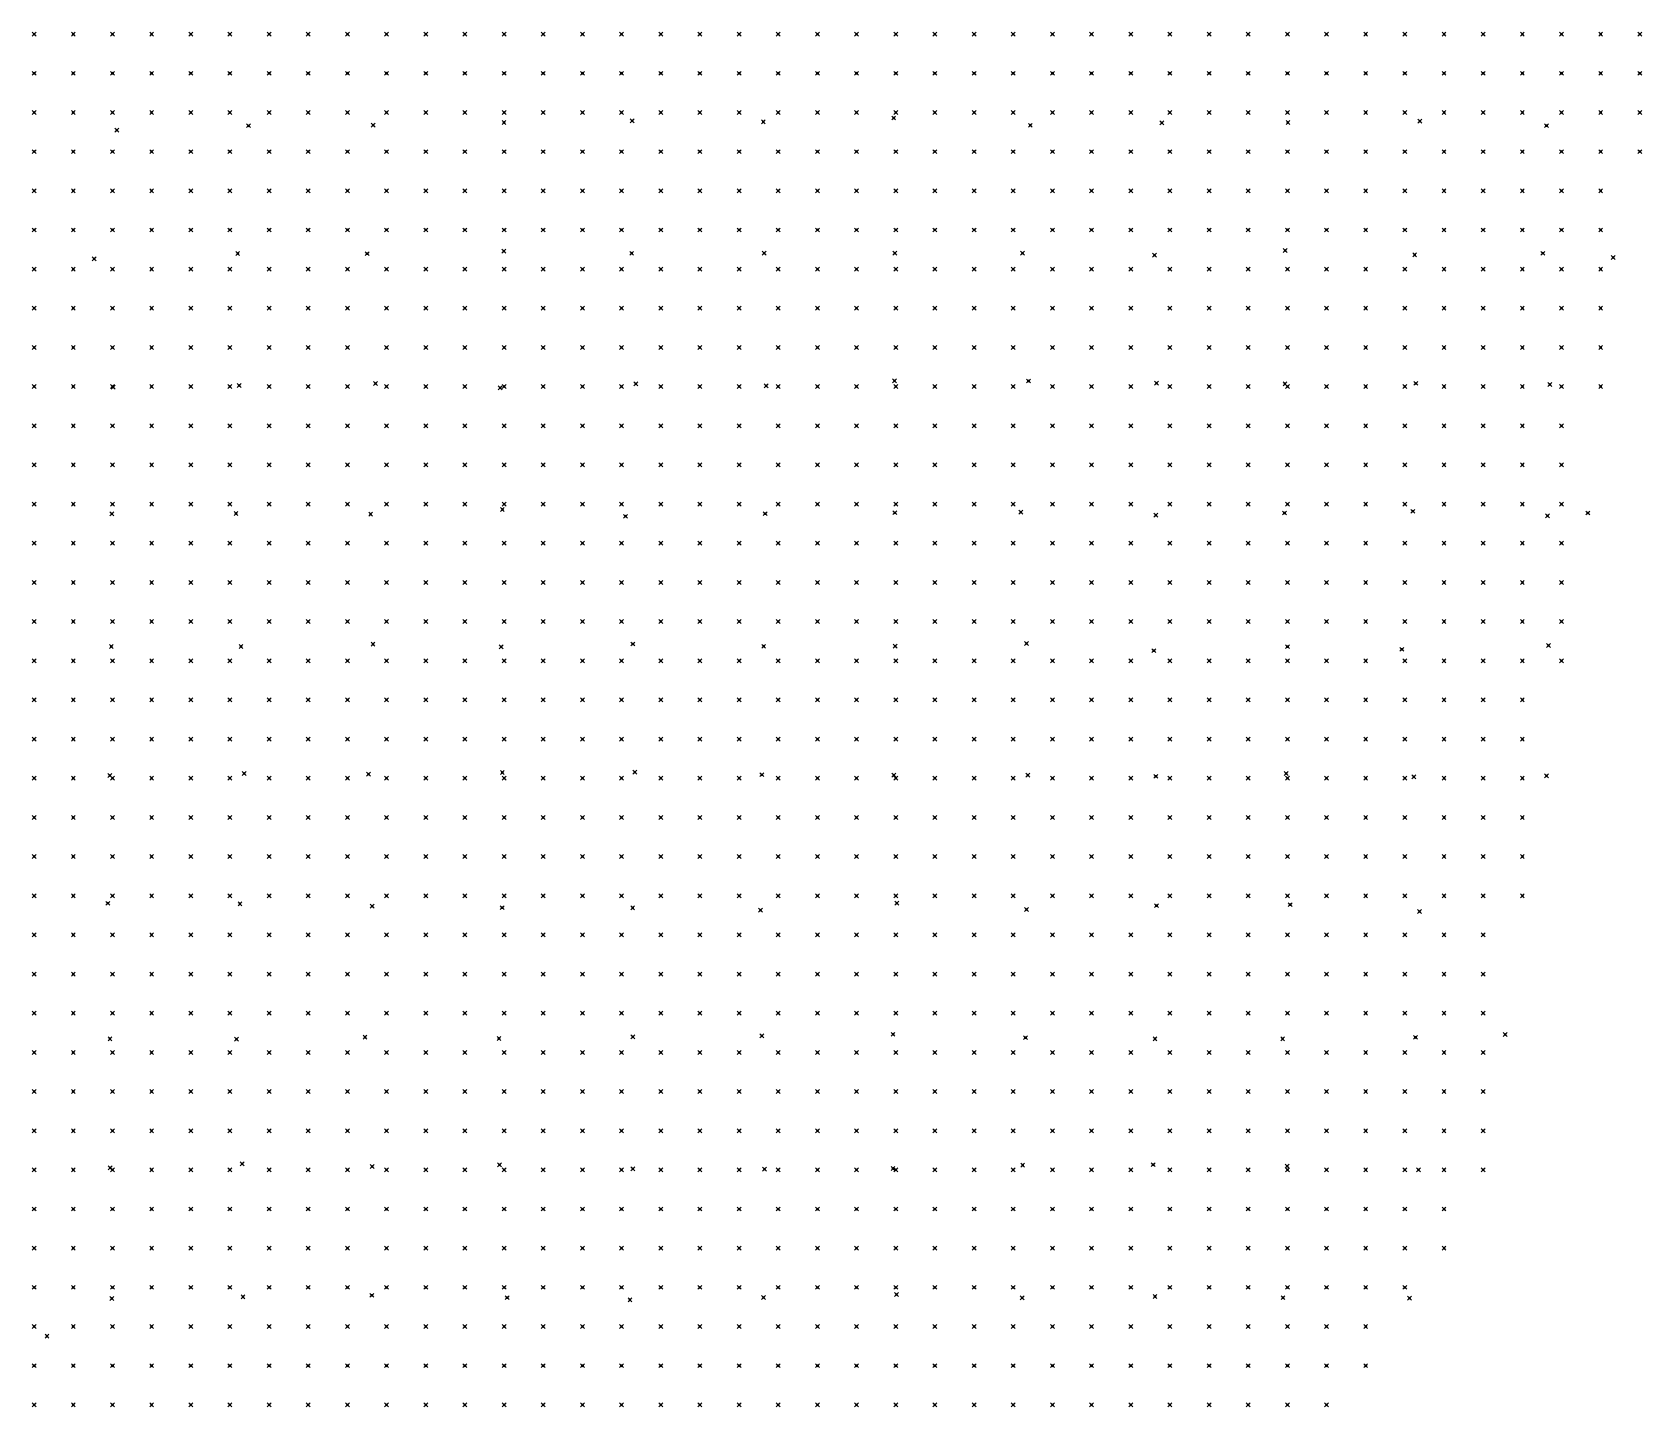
# Model space of a CAD drawing. Header units: metres. Extents: x 441556 to 446409, y 432338 to 461058.
# Drawn here: x 443396.5 to 443519.8, y 448041.9 to 448147.1 of the extents above; entities that cross this region are included whole.
import ezdxf

# ---------------------------------------------------------------- set-up
doc = ezdxf.new("R2010")
doc.units = ezdxf.units.M
doc.header["$MEASUREMENT"] = 0
doc.header["$PDMODE"] = 35
doc.header["$PDSIZE"] = 0.15
doc.layers.add('DTM-NOK-RevN_LIDAR_co_lidar', color=91, linetype='Continuous', lineweight=0)
doc.layers.add('DTM-NOK-RevN_RTK', color=32, linetype='Continuous', lineweight=0)

msp = doc.modelspace()

# ---------------------------------------------------------------- linework, layer by layer
at = {"layer": 'DTM-NOK-RevN_LIDAR_co_lidar'}
for p in [(443396.695, 448146.991, 352.562), (443399.694, 448146.991, 353.777), (443402.693, 448146.991, 355.248), (443405.693, 448146.991, 356.953), (443408.692, 448146.991, 358.634), (443411.691, 448146.991, 360.473), (443414.691, 448146.991, 362.367), (443417.69, 448146.991, 364.117), (443420.689, 448146.991, 365.91), (443423.689, 448146.991, 367.541), (443426.688, 448146.991, 368.755), (443429.687, 448146.991, 369.987), (443432.687, 448146.991, 371.232), (443435.686, 448146.991, 372.547), (443438.685, 448146.991, 374.06), (443441.685, 448146.991, 375.694), (443444.684, 448146.991, 377.234), (443447.683, 448146.991, 378.617), (443450.683, 448146.991, 379.974), (443453.682, 448146.991, 381.211), (443456.681, 448146.991, 382.236), (443459.681, 448146.991, 383.254), (443462.68, 448146.991, 383.906), (443465.679, 448146.991, 384.529), (443468.679, 448146.991, 385.401), (443471.678, 448146.991, 386.263), (443474.677, 448146.991, 387.379), (443477.677, 448146.991, 388.437), (443480.676, 448146.991, 389.423), (443483.675, 448146.991, 390.571), (443486.675, 448146.991, 391.919), (443489.674, 448146.991, 393.35), (443492.674, 448146.991, 394.738), (443495.673, 448146.991, 396.152), (443498.672, 448146.991, 397.552), (443501.672, 448146.991, 398.822), (443504.671, 448146.991, 400.135), (443507.67, 448146.991, 401.527), (443510.67, 448146.991, 402.707), (443513.669, 448146.991, 403.881), (443516.668, 448146.991, 405.226), (443519.668, 448146.991, 406.643), (443396.695, 448143.992, 353.113), (443399.694, 448143.992, 354.393), (443402.693, 448143.992, 355.742), (443405.693, 448143.992, 357.206), (443408.692, 448143.992, 358.831), (443411.691, 448143.992, 360.529), (443414.691, 448143.992, 362.388), (443417.69, 448143.992, 364.265), (443420.689, 448143.992, 365.903), (443423.689, 448143.992, 367.222), (443426.688, 448143.992, 368.367), (443429.687, 448143.992, 369.615), (443432.687, 448143.992, 370.915), (443435.686, 448143.992, 372.273), (443438.685, 448143.992, 373.777), (443441.685, 448143.992, 375.278), (443444.684, 448143.992, 376.656), (443447.683, 448143.992, 378.159), (443450.683, 448143.992, 379.486), (443453.682, 448143.992, 380.768), (443456.681, 448143.992, 381.717), (443459.681, 448143.992, 382.649), (443462.68, 448143.992, 383.445), (443465.679, 448143.992, 384.25), (443468.679, 448143.992, 385.118), (443471.678, 448143.992, 385.657), (443474.677, 448143.992, 386.399), (443477.677, 448143.992, 387.314), (443480.676, 448143.992, 388.237), (443483.675, 448143.992, 389.544), (443486.675, 448143.992, 391.194), (443489.674, 448143.992, 392.76), (443492.674, 448143.992, 394.227), (443495.673, 448143.992, 395.656), (443498.672, 448143.992, 397.044), (443501.672, 448143.992, 398.345), (443504.671, 448143.992, 399.606), (443507.67, 448143.992, 400.959), (443510.67, 448143.992, 402.173), (443513.669, 448143.992, 403.402), (443516.668, 448143.992, 404.677), (443519.668, 448143.992, 406.093), (443396.695, 448140.992, 353.896), (443399.694, 448140.992, 355.426), (443402.693, 448140.992, 356.833), (443405.693, 448140.992, 358.147), (443408.692, 448140.992, 359.378), (443411.691, 448140.992, 360.71), (443414.691, 448140.992, 362.136), (443417.69, 448140.992, 363.712), (443420.689, 448140.992, 365.391), (443423.689, 448140.992, 366.823), (443426.688, 448140.992, 367.975), (443429.687, 448140.992, 369.175), (443432.687, 448140.992, 370.492), (443435.686, 448140.992, 371.99), (443438.685, 448140.992, 373.432), (443441.685, 448140.992, 374.732), (443444.684, 448140.992, 376.091), (443447.683, 448140.992, 377.551), (443450.683, 448140.992, 378.83), (443453.682, 448140.992, 380.217), (443456.681, 448140.992, 381.152), (443459.681, 448140.992, 382.043), (443462.68, 448140.992, 382.862), (443465.679, 448140.992, 383.822), (443468.679, 448140.992, 384.588), (443471.678, 448140.992, 385.082), (443474.677, 448140.992, 385.891), (443477.677, 448140.992, 386.781), (443480.676, 448140.992, 387.496), (443483.675, 448140.992, 388.747), (443486.675, 448140.992, 390.377), (443489.674, 448140.992, 391.907), (443492.674, 448140.992, 393.574), (443495.673, 448140.992, 394.996), (443498.672, 448140.992, 396.316), (443501.672, 448140.992, 397.676), (443504.671, 448140.992, 398.909), (443507.67, 448140.992, 400.235), (443510.67, 448140.992, 401.52), (443513.669, 448140.992, 402.678), (443516.668, 448140.992, 403.902), (443519.668, 448140.992, 405.144), (443396.695, 448137.993, 355.076), (443399.694, 448137.993, 356.752), (443402.693, 448137.993, 358.185), (443405.693, 448137.993, 359.444), (443408.692, 448137.993, 360.544), (443411.691, 448137.993, 361.565), (443414.691, 448137.993, 362.57), (443417.69, 448137.993, 363.72), (443420.689, 448137.993, 365.131), (443423.689, 448137.993, 366.507), (443426.688, 448137.993, 367.681), (443429.687, 448137.993, 368.955), (443432.687, 448137.993, 370.3), (443435.686, 448137.993, 371.661), (443438.685, 448137.993, 373.011), (443441.685, 448137.993, 374.323), (443444.684, 448137.993, 375.579), (443447.683, 448137.993, 376.88), (443450.683, 448137.993, 378.074), (443453.682, 448137.993, 379.345), (443456.681, 448137.993, 380.456), (443459.681, 448137.993, 381.446), (443462.68, 448137.993, 382.272), (443465.679, 448137.993, 383.148), (443468.679, 448137.993, 383.935), (443471.678, 448137.993, 384.821), (443474.677, 448137.993, 385.88), (443477.677, 448137.993, 386.83), (443480.676, 448137.993, 387.736), (443483.675, 448137.993, 388.688), (443486.675, 448137.993, 389.729), (443489.674, 448137.993, 391.15), (443492.674, 448137.993, 392.82), (443495.673, 448137.993, 394.222), (443498.672, 448137.993, 395.553), (443501.672, 448137.993, 396.873), (443504.671, 448137.993, 398.176), (443507.67, 448137.993, 399.471), (443510.67, 448137.993, 400.732), (443513.669, 448137.993, 401.843), (443516.668, 448137.993, 403.014), (443519.668, 448137.993, 404.161), (443396.695, 448134.994, 356.125), (443399.694, 448134.994, 357.923), (443402.693, 448134.994, 359.41), (443405.693, 448134.994, 360.696), (443408.692, 448134.994, 361.828), (443411.691, 448134.994, 362.801), (443414.691, 448134.994, 363.759), (443417.69, 448134.994, 364.512), (443420.689, 448134.994, 365.304), (443423.689, 448134.994, 366.472), (443426.688, 448134.994, 367.698), (443429.687, 448134.994, 368.886), (443432.687, 448134.994, 370.176), (443435.686, 448134.994, 371.512), (443438.685, 448134.994, 372.722), (443441.685, 448134.994, 373.976), (443444.684, 448134.994, 375.159), (443447.683, 448134.994, 376.311), (443450.683, 448134.994, 377.393), (443453.682, 448134.994, 378.499), (443456.681, 448134.994, 379.781), (443459.681, 448134.994, 380.778), (443462.68, 448134.994, 381.613), (443465.679, 448134.994, 382.528), (443468.679, 448134.994, 383.495), (443471.678, 448134.994, 384.45), (443474.677, 448134.994, 385.408), (443477.677, 448134.994, 386.345), (443480.676, 448134.994, 387.301), (443483.675, 448134.994, 388.267), (443486.675, 448134.994, 389.357), (443489.674, 448134.994, 390.608), (443492.674, 448134.994, 391.894), (443495.673, 448134.994, 393.279), (443498.672, 448134.994, 394.673), (443501.672, 448134.994, 395.991), (443504.671, 448134.994, 397.277), (443507.67, 448134.994, 398.625), (443510.67, 448134.994, 399.836), (443513.669, 448134.994, 400.976), (443516.668, 448134.994, 402.079), (443396.695, 448131.994, 356.858), (443399.694, 448131.994, 358.808), (443402.693, 448131.994, 360.578), (443405.693, 448131.994, 361.757), (443408.692, 448131.994, 363.01), (443411.691, 448131.994, 364.18), (443414.691, 448131.994, 365.05), (443417.69, 448131.994, 365.597), (443420.689, 448131.994, 366.05), (443423.689, 448131.994, 366.808), (443426.688, 448131.994, 367.839), (443429.687, 448131.994, 368.858), (443432.687, 448131.994, 369.919), (443435.686, 448131.994, 371.233), (443438.685, 448131.994, 372.517), (443441.685, 448131.994, 373.637), (443444.684, 448131.994, 374.659), (443447.683, 448131.994, 375.634), (443450.683, 448131.994, 376.728), (443453.682, 448131.994, 377.905), (443456.681, 448131.994, 379.082), (443459.681, 448131.994, 380.077), (443462.68, 448131.994, 380.92), (443465.679, 448131.994, 381.983), (443468.679, 448131.994, 383.034), (443471.678, 448131.994, 384.017), (443474.677, 448131.994, 384.898), (443477.677, 448131.994, 385.841), (443480.676, 448131.994, 386.865), (443483.675, 448131.994, 387.823), (443486.675, 448131.994, 388.739), (443489.674, 448131.994, 389.793), (443492.674, 448131.994, 391.025), (443495.673, 448131.994, 392.336), (443498.672, 448131.994, 393.703), (443501.672, 448131.994, 395.012), (443504.671, 448131.994, 396.302), (443507.67, 448131.994, 397.54), (443510.67, 448131.994, 398.773), (443513.669, 448131.994, 399.939), (443516.668, 448131.994, 401.094), (443396.695, 448128.995, 357.485), (443399.694, 448128.995, 359.236), (443402.693, 448128.995, 361.112), (443405.693, 448128.995, 362.645), (443408.692, 448128.995, 363.863), (443411.691, 448128.995, 364.776), (443414.691, 448128.995, 365.512), (443417.69, 448128.995, 366.18), (443420.689, 448128.995, 366.754), (443423.689, 448128.995, 367.379), (443426.688, 448128.995, 368.219), (443429.687, 448128.995, 369.171), (443432.687, 448128.995, 370.185), (443435.686, 448128.995, 371.225), (443438.685, 448128.995, 372.19), (443441.685, 448128.995, 373.274), (443444.684, 448128.995, 374.368), (443447.683, 448128.995, 375.298), (443450.683, 448128.995, 376.233), (443453.682, 448128.995, 377.233), (443456.681, 448128.995, 378.213), (443459.681, 448128.995, 379.327), (443462.68, 448128.995, 380.432), (443465.679, 448128.995, 381.475), (443468.679, 448128.995, 382.409), (443471.678, 448128.995, 383.401), (443474.677, 448128.995, 384.306), (443477.677, 448128.995, 385.315), (443480.676, 448128.995, 386.318), (443483.675, 448128.995, 387.23), (443486.675, 448128.995, 388.136), (443489.674, 448128.995, 389.059), (443492.674, 448128.995, 390.135), (443495.673, 448128.995, 391.428), (443498.672, 448128.995, 392.773), (443501.672, 448128.995, 394.047), (443504.671, 448128.995, 395.385), (443507.67, 448128.995, 396.488), (443510.67, 448128.995, 397.572), (443513.669, 448128.995, 398.63), (443516.668, 448128.995, 399.745), (443396.695, 448125.996, 357.822), (443399.694, 448125.996, 359.932), (443402.693, 448125.996, 361.638), (443405.693, 448125.996, 362.925), (443408.692, 448125.996, 364.113), (443411.691, 448125.996, 365.03), (443414.691, 448125.996, 365.772), (443417.69, 448125.996, 366.542), (443420.689, 448125.996, 367.267), (443423.689, 448125.996, 367.958), (443426.688, 448125.996, 368.676), (443429.687, 448125.996, 369.417), (443432.687, 448125.996, 370.284), (443435.686, 448125.996, 371.096), (443438.685, 448125.996, 372.053), (443441.685, 448125.996, 373.042), (443444.684, 448125.996, 373.968), (443447.683, 448125.996, 374.807), (443450.683, 448125.996, 375.809), (443453.682, 448125.996, 376.833), (443456.681, 448125.996, 377.649), (443459.681, 448125.996, 378.767), (443462.68, 448125.996, 379.848), (443465.679, 448125.996, 380.906), (443468.679, 448125.996, 381.918), (443471.678, 448125.996, 382.893), (443474.677, 448125.996, 383.839), (443477.677, 448125.996, 384.784), (443480.676, 448125.996, 385.785), (443483.675, 448125.996, 386.766), (443486.675, 448125.996, 387.679), (443489.674, 448125.996, 388.571), (443492.674, 448125.996, 389.521), (443495.673, 448125.996, 390.66), (443498.672, 448125.996, 391.909), (443501.672, 448125.996, 393.155), (443504.671, 448125.996, 394.486), (443507.67, 448125.996, 395.568), (443510.67, 448125.996, 396.545), (443513.669, 448125.996, 397.467), (443516.668, 448125.996, 398.476), (443396.695, 448122.996, 358.007), (443399.694, 448122.996, 359.702), (443402.693, 448122.996, 361.469), (443405.693, 448122.996, 363.137), (443408.692, 448122.996, 364.371), (443411.691, 448122.996, 365.226), (443414.691, 448122.996, 365.984), (443417.69, 448122.996, 366.762), (443420.689, 448122.996, 367.555), (443423.689, 448122.996, 368.344), (443426.688, 448122.996, 369.066), (443429.687, 448122.996, 369.727), (443432.687, 448122.996, 370.445), (443435.686, 448122.996, 371.232), (443438.685, 448122.996, 372.059), (443441.685, 448122.996, 372.947), (443444.684, 448122.996, 373.843), (443447.683, 448122.996, 374.713), (443450.683, 448122.996, 375.658), (443453.682, 448122.996, 376.559), (443456.681, 448122.996, 377.446), (443459.681, 448122.996, 378.303), (443462.68, 448122.996, 379.28), (443465.679, 448122.996, 380.388), (443468.679, 448122.996, 381.395), (443471.678, 448122.996, 382.485), (443474.677, 448122.996, 383.556), (443477.677, 448122.996, 384.458), (443480.676, 448122.996, 385.371), (443483.675, 448122.996, 386.326), (443486.675, 448122.996, 387.24), (443489.674, 448122.996, 388.14), (443492.674, 448122.996, 389.05), (443495.673, 448122.996, 390.089), (443498.672, 448122.996, 391.325), (443501.672, 448122.996, 392.542), (443504.671, 448122.996, 393.734), (443507.67, 448122.996, 394.797), (443510.67, 448122.996, 395.696), (443513.669, 448122.996, 396.924), (443516.668, 448122.996, 397.807), (443396.695, 448119.997, 358.527), (443399.694, 448119.997, 359.844), (443402.693, 448119.997, 361.232), (443405.693, 448119.997, 363.035), (443408.692, 448119.997, 364.441), (443411.691, 448119.997, 365.351), (443414.691, 448119.997, 366.122), (443417.69, 448119.997, 366.878), (443420.689, 448119.997, 367.66), (443423.689, 448119.997, 368.472), (443426.688, 448119.997, 369.253), (443429.687, 448119.997, 369.999), (443432.687, 448119.997, 370.681), (443435.686, 448119.997, 371.324), (443438.685, 448119.997, 372.044), (443441.685, 448119.997, 372.806), (443444.684, 448119.997, 373.674), (443447.683, 448119.997, 374.6), (443450.683, 448119.997, 375.493), (443453.682, 448119.997, 376.281), (443456.681, 448119.997, 377.105), (443459.681, 448119.997, 378.037), (443462.68, 448119.997, 379.053), (443465.679, 448119.997, 380.112), (443468.679, 448119.997, 381.138), (443471.678, 448119.997, 382.157), (443474.677, 448119.997, 383.179), (443477.677, 448119.997, 384.134), (443480.676, 448119.997, 385.075), (443483.675, 448119.997, 386.005), (443486.675, 448119.997, 386.906), (443489.674, 448119.997, 387.825), (443492.674, 448119.997, 388.761), (443495.673, 448119.997, 389.763), (443498.672, 448119.997, 390.901), (443501.672, 448119.997, 392.057), (443504.671, 448119.997, 393.219), (443507.67, 448119.997, 394.237), (443510.67, 448119.997, 395.135), (443513.669, 448119.997, 396.179), (443516.668, 448119.997, 397.269), (443396.695, 448116.998, 358.776), (443399.694, 448116.998, 360.263), (443402.693, 448116.998, 361.696), (443405.693, 448116.998, 363.428), (443408.692, 448116.998, 364.653), (443411.691, 448116.998, 365.443), (443414.691, 448116.998, 366.188), (443417.69, 448116.998, 366.983), (443420.689, 448116.998, 367.757), (443423.689, 448116.998, 368.501), (443426.688, 448116.998, 369.295), (443429.687, 448116.998, 370.063), (443432.687, 448116.998, 370.726), (443435.686, 448116.998, 371.423), (443438.685, 448116.998, 372.181), (443441.685, 448116.998, 372.917), (443444.684, 448116.998, 373.779), (443447.683, 448116.998, 374.552), (443450.683, 448116.998, 375.414), (443453.682, 448116.998, 376.243), (443456.681, 448116.998, 377.024), (443459.681, 448116.998, 377.851), (443462.68, 448116.998, 378.908), (443465.679, 448116.998, 379.972), (443468.679, 448116.998, 380.906), (443471.678, 448116.998, 381.82), (443474.677, 448116.998, 382.791), (443477.677, 448116.998, 383.794), (443480.676, 448116.998, 384.805), (443483.675, 448116.998, 385.811), (443486.675, 448116.998, 386.768), (443489.674, 448116.998, 387.689), (443492.674, 448116.998, 388.622), (443495.673, 448116.998, 389.566), (443498.672, 448116.998, 390.599), (443501.672, 448116.998, 391.733), (443504.671, 448116.998, 392.822), (443507.67, 448116.998, 393.841), (443510.67, 448116.998, 394.762), (443513.669, 448116.998, 395.807), (443396.695, 448113.998, 358.887), (443399.694, 448113.998, 360.61), (443402.693, 448113.998, 362.205), (443405.693, 448113.998, 363.725), (443408.692, 448113.998, 364.768), (443411.691, 448113.998, 365.52), (443414.691, 448113.998, 366.267), (443417.69, 448113.998, 367.04), (443420.689, 448113.998, 367.812), (443423.689, 448113.998, 368.546), (443426.688, 448113.998, 369.252), (443429.687, 448113.998, 370.006), (443432.687, 448113.998, 370.764), (443435.686, 448113.998, 371.472), (443438.685, 448113.998, 372.259), (443441.685, 448113.998, 373.082), (443444.684, 448113.998, 373.948), (443447.683, 448113.998, 374.741), (443450.683, 448113.998, 375.575), (443453.682, 448113.998, 376.398), (443456.681, 448113.998, 377.039), (443459.681, 448113.998, 378.002), (443462.68, 448113.998, 378.897), (443465.679, 448113.998, 379.905), (443468.679, 448113.998, 380.757), (443471.678, 448113.998, 381.606), (443474.677, 448113.998, 382.607), (443477.677, 448113.998, 383.618), (443480.676, 448113.998, 384.597), (443483.675, 448113.998, 385.617), (443486.675, 448113.998, 386.611), (443489.674, 448113.998, 387.506), (443492.674, 448113.998, 388.441), (443495.673, 448113.998, 389.469), (443498.672, 448113.998, 390.425), (443501.672, 448113.998, 391.413), (443504.671, 448113.998, 392.419), (443507.67, 448113.998, 393.411), (443510.67, 448113.998, 394.486), (443513.669, 448113.998, 395.513), (443396.695, 448110.999, 359.181), (443399.694, 448110.999, 360.969), (443402.693, 448110.999, 362.634), (443405.693, 448110.999, 364.019), (443408.692, 448110.999, 364.907), (443411.691, 448110.999, 365.577), (443414.691, 448110.999, 366.274), (443417.69, 448110.999, 367.016), (443420.689, 448110.999, 367.774), (443423.689, 448110.999, 368.506), (443426.688, 448110.999, 369.227), (443429.687, 448110.999, 369.988), (443432.687, 448110.999, 370.747), (443435.686, 448110.999, 371.555), (443438.685, 448110.999, 372.367), (443441.685, 448110.999, 373.204), (443444.684, 448110.999, 374.036), (443447.683, 448110.999, 374.832), (443450.683, 448110.999, 375.716), (443453.682, 448110.999, 376.527), (443456.681, 448110.999, 377.267), (443459.681, 448110.999, 378.009), (443462.68, 448110.999, 378.915), (443465.679, 448110.999, 379.837), (443468.679, 448110.999, 380.722), (443471.678, 448110.999, 381.619), (443474.677, 448110.999, 382.516), (443477.677, 448110.999, 383.45), (443480.676, 448110.999, 384.454), (443483.675, 448110.999, 385.459), (443486.675, 448110.999, 386.398), (443489.674, 448110.999, 387.282), (443492.674, 448110.999, 388.203), (443495.673, 448110.999, 389.212), (443498.672, 448110.999, 390.183), (443501.672, 448110.999, 391.148), (443504.671, 448110.999, 392.103), (443507.67, 448110.999, 393.144), (443510.67, 448110.999, 394.301), (443513.669, 448110.999, 395.237), (443396.695, 448108, 359.191), (443399.694, 448108, 360.807), (443402.693, 448108, 362.475), (443405.693, 448108, 363.888), (443408.692, 448108, 364.859), (443411.691, 448108, 365.562), (443414.691, 448108, 366.239), (443417.69, 448108, 366.962), (443420.689, 448108, 367.71), (443423.689, 448108, 368.43), (443426.688, 448108, 369.155), (443429.687, 448108, 369.967), (443432.687, 448108, 370.779), (443435.686, 448108, 371.57), (443438.685, 448108, 372.399), (443441.685, 448108, 373.231), (443444.684, 448108, 374.027), (443447.683, 448108, 374.836), (443450.683, 448108, 375.803), (443453.682, 448108, 376.591), (443456.681, 448108, 377.388), (443459.681, 448108, 378.05), (443462.68, 448108, 378.982), (443465.679, 448108, 379.908), (443468.679, 448108, 380.841), (443471.678, 448108, 381.7), (443474.677, 448108, 382.582), (443477.677, 448108, 383.517), (443480.676, 448108, 384.486), (443483.675, 448108, 385.43), (443486.675, 448108, 386.274), (443489.674, 448108, 387.142), (443492.674, 448108, 388.138), (443495.673, 448108, 389.093), (443498.672, 448108, 390.036), (443501.672, 448108, 391.065), (443504.671, 448108, 392.05), (443507.67, 448108, 393.066), (443510.67, 448108, 394.332), (443513.669, 448108, 395.146), (443396.695, 448105, 359.093), (443399.694, 448105, 360.667), (443402.693, 448105, 362.304), (443405.693, 448105, 363.724), (443408.692, 448105, 364.789), (443411.691, 448105, 365.549), (443414.691, 448105, 366.218), (443417.69, 448105, 366.925), (443420.689, 448105, 367.66), (443423.689, 448105, 368.375), (443426.688, 448105, 369.1), (443429.687, 448105, 369.942), (443432.687, 448105, 370.818), (443435.686, 448105, 371.623), (443438.685, 448105, 372.413), (443441.685, 448105, 373.232), (443444.684, 448105, 373.956), (443447.683, 448105, 374.776), (443450.683, 448105, 375.757), (443453.682, 448105, 376.542), (443456.681, 448105, 377.346), (443459.681, 448105, 378.108), (443462.68, 448105, 379.117), (443465.679, 448105, 380.158), (443468.679, 448105, 381.083), (443471.678, 448105, 381.973), (443474.677, 448105, 382.885), (443477.677, 448105, 383.806), (443480.676, 448105, 384.729), (443483.675, 448105, 385.609), (443486.675, 448105, 386.424), (443489.674, 448105, 387.254), (443492.674, 448105, 388.172), (443495.673, 448105, 389.142), (443498.672, 448105, 390.106), (443501.672, 448105, 391.137), (443504.671, 448105, 392.185), (443507.67, 448105, 393.257), (443510.67, 448105, 394.486), (443513.669, 448105, 395.082), (443396.695, 448102.001, 359.415), (443399.694, 448102.001, 361.006), (443402.693, 448102.001, 362.583), (443405.693, 448102.001, 363.817), (443408.692, 448102.001, 364.763), (443411.691, 448102.001, 365.535), (443414.691, 448102.001, 366.222), (443417.69, 448102.001, 366.927), (443420.689, 448102.001, 367.675), (443423.689, 448102.001, 368.399), (443426.688, 448102.001, 369.106), (443429.687, 448102.001, 369.912), (443432.687, 448102.001, 370.793), (443435.686, 448102.001, 371.616), (443438.685, 448102.001, 372.386), (443441.685, 448102.001, 373.159), (443444.684, 448102.001, 373.861), (443447.683, 448102.001, 374.777), (443450.683, 448102.001, 375.706), (443453.682, 448102.001, 376.488), (443456.681, 448102.001, 377.299), (443459.681, 448102.001, 378.143), (443462.68, 448102.001, 379.224), (443465.679, 448102.001, 380.298), (443468.679, 448102.001, 381.2), (443471.678, 448102.001, 382.142), (443474.677, 448102.001, 383.118), (443477.677, 448102.001, 384.032), (443480.676, 448102.001, 384.941), (443483.675, 448102.001, 385.86), (443486.675, 448102.001, 386.733), (443489.674, 448102.001, 387.557), (443492.674, 448102.001, 388.415), (443495.673, 448102.001, 389.372), (443498.672, 448102.001, 390.341), (443501.672, 448102.001, 391.322), (443504.671, 448102.001, 392.408), (443507.67, 448102.001, 393.567), (443510.67, 448102.001, 394.641), (443513.669, 448102.001, 395.036), (443396.695, 448099.002, 359.969), (443399.694, 448099.002, 361.479), (443402.693, 448099.002, 362.948), (443405.693, 448099.002, 363.938), (443408.692, 448099.002, 364.741), (443411.691, 448099.002, 365.513), (443414.691, 448099.002, 366.249), (443417.69, 448099.002, 366.978), (443420.689, 448099.002, 367.718), (443423.689, 448099.002, 368.426), (443426.688, 448099.002, 369.097), (443429.687, 448099.002, 369.867), (443432.687, 448099.002, 370.748), (443435.686, 448099.002, 371.522), (443438.685, 448099.002, 372.248), (443441.685, 448099.002, 372.998), (443444.684, 448099.002, 373.759), (443447.683, 448099.002, 374.731), (443450.683, 448099.002, 375.672), (443453.682, 448099.002, 376.48), (443456.681, 448099.002, 377.251), (443459.681, 448099.002, 378.166), (443462.68, 448099.002, 379.312), (443465.679, 448099.002, 380.387), (443468.679, 448099.002, 381.319), (443471.678, 448099.002, 382.228), (443474.677, 448099.002, 383.251), (443477.677, 448099.002, 384.251), (443480.676, 448099.002, 385.216), (443483.675, 448099.002, 386.149), (443486.675, 448099.002, 387.031), (443489.674, 448099.002, 387.893), (443492.674, 448099.002, 388.754), (443495.673, 448099.002, 389.656), (443498.672, 448099.002, 390.586), (443501.672, 448099.002, 391.56), (443504.671, 448099.002, 392.65), (443507.67, 448099.002, 393.846), (443510.67, 448099.002, 394.78), (443513.669, 448099.002, 395.187), (443396.695, 448096.002, 360.396), (443399.694, 448096.002, 361.855), (443402.693, 448096.002, 363.151), (443405.693, 448096.002, 364.007), (443408.692, 448096.002, 364.79), (443411.691, 448096.002, 365.55), (443414.691, 448096.002, 366.267), (443417.69, 448096.002, 367.006), (443420.689, 448096.002, 367.752), (443423.689, 448096.002, 368.446), (443426.688, 448096.002, 369.098), (443429.687, 448096.002, 369.835), (443432.687, 448096.002, 370.679), (443435.686, 448096.002, 371.388), (443438.685, 448096.002, 372.102), (443441.685, 448096.002, 372.832), (443444.684, 448096.002, 373.668), (443447.683, 448096.002, 374.627), (443450.683, 448096.002, 375.569), (443453.682, 448096.002, 376.386), (443456.681, 448096.002, 377.225), (443459.681, 448096.002, 378.19), (443462.68, 448096.002, 379.341), (443465.679, 448096.002, 380.432), (443468.679, 448096.002, 381.388), (443471.678, 448096.002, 382.338), (443474.677, 448096.002, 383.368), (443477.677, 448096.002, 384.404), (443480.676, 448096.002, 385.434), (443483.675, 448096.002, 386.397), (443486.675, 448096.002, 387.296), (443489.674, 448096.002, 388.174), (443492.674, 448096.002, 389.001), (443495.673, 448096.002, 389.857), (443498.672, 448096.002, 390.756), (443501.672, 448096.002, 391.703), (443504.671, 448096.002, 392.757), (443507.67, 448096.002, 393.878), (443510.67, 448096.002, 394.863), (443396.695, 448093.003, 360.688), (443399.694, 448093.003, 362.146), (443402.693, 448093.003, 363.305), (443405.693, 448093.003, 364.074), (443408.692, 448093.003, 364.864), (443411.691, 448093.003, 365.624), (443414.691, 448093.003, 366.308), (443417.69, 448093.003, 367.02), (443420.689, 448093.003, 367.748), (443423.689, 448093.003, 368.428), (443426.688, 448093.003, 369.075), (443429.687, 448093.003, 369.795), (443432.687, 448093.003, 370.597), (443435.686, 448093.003, 371.262), (443438.685, 448093.003, 371.981), (443441.685, 448093.003, 372.694), (443444.684, 448093.003, 373.533), (443447.683, 448093.003, 374.467), (443450.683, 448093.003, 375.437), (443453.682, 448093.003, 376.266), (443456.681, 448093.003, 377.18), (443459.681, 448093.003, 378.172), (443462.68, 448093.003, 379.227), (443465.679, 448093.003, 380.304), (443468.679, 448093.003, 381.298), (443471.678, 448093.003, 382.291), (443474.677, 448093.003, 383.332), (443477.677, 448093.003, 384.38), (443480.676, 448093.003, 385.42), (443483.675, 448093.003, 386.439), (443486.675, 448093.003, 387.382), (443489.674, 448093.003, 388.241), (443492.674, 448093.003, 389.083), (443495.673, 448093.003, 389.938), (443498.672, 448093.003, 390.804), (443501.672, 448093.003, 391.742), (443504.671, 448093.003, 392.766), (443507.67, 448093.003, 393.811), (443510.67, 448093.003, 394.856), (443396.695, 448090.003, 360.917), (443399.694, 448090.003, 362.318), (443402.693, 448090.003, 363.386), (443405.693, 448090.003, 364.096), (443408.692, 448090.003, 364.865), (443411.691, 448090.003, 365.644), (443414.691, 448090.003, 366.342), (443417.69, 448090.003, 367.029), (443420.689, 448090.003, 367.709), (443423.689, 448090.003, 368.349), (443426.688, 448090.003, 368.978), (443429.687, 448090.003, 369.695), (443432.687, 448090.003, 370.475), (443435.686, 448090.003, 371.12), (443438.685, 448090.003, 371.798), (443441.685, 448090.003, 372.519), (443444.684, 448090.003, 373.33), (443447.683, 448090.003, 374.245), (443450.683, 448090.003, 375.256), (443453.682, 448090.003, 376.15), (443456.681, 448090.003, 377.055), (443459.681, 448090.003, 378.068), (443462.68, 448090.003, 379.016), (443465.679, 448090.003, 380.073), (443468.679, 448090.003, 381.064), (443471.678, 448090.003, 382.018), (443474.677, 448090.003, 383.038), (443477.677, 448090.003, 384.096), (443480.676, 448090.003, 385.134), (443483.675, 448090.003, 386.159), (443486.675, 448090.003, 387.124), (443489.674, 448090.003, 388.035), (443492.674, 448090.003, 388.992), (443495.673, 448090.003, 389.934), (443498.672, 448090.003, 390.819), (443501.672, 448090.003, 391.764), (443504.671, 448090.003, 392.781), (443507.67, 448090.003, 393.865), (443510.67, 448090.003, 394.877), (443396.695, 448087.004, 360.811), (443399.694, 448087.004, 362.191), (443402.693, 448087.004, 363.26), (443405.693, 448087.004, 364.02), (443408.692, 448087.004, 364.811), (443411.691, 448087.004, 365.598), (443414.691, 448087.004, 366.3), (443417.69, 448087.004, 366.971), (443420.689, 448087.004, 367.644), (443423.689, 448087.004, 368.272), (443426.688, 448087.004, 368.864), (443429.687, 448087.004, 369.547), (443432.687, 448087.004, 370.309), (443435.686, 448087.004, 370.97), (443438.685, 448087.004, 371.634), (443441.685, 448087.004, 372.363), (443444.684, 448087.004, 373.143), (443447.683, 448087.004, 374.002), (443450.683, 448087.004, 375.04), (443453.682, 448087.004, 375.971), (443456.681, 448087.004, 376.926), (443459.681, 448087.004, 377.873), (443462.68, 448087.004, 378.73), (443465.679, 448087.004, 379.73), (443468.679, 448087.004, 380.674), (443471.678, 448087.004, 381.664), (443474.677, 448087.004, 382.679), (443477.677, 448087.004, 383.706), (443480.676, 448087.004, 384.757), (443483.675, 448087.004, 385.776), (443486.675, 448087.004, 386.765), (443489.674, 448087.004, 387.798), (443492.674, 448087.004, 388.899), (443495.673, 448087.004, 389.992), (443498.672, 448087.004, 390.97), (443501.672, 448087.004, 391.894), (443504.671, 448087.004, 392.902), (443507.67, 448087.004, 394.018), (443510.67, 448087.004, 395.023), (443396.695, 448084.005, 360.365), (443399.694, 448084.005, 361.796), (443402.693, 448084.005, 363.002), (443405.693, 448084.005, 363.868), (443408.692, 448084.005, 364.72), (443411.691, 448084.005, 365.51), (443414.691, 448084.005, 366.204), (443417.69, 448084.005, 366.868), (443420.689, 448084.005, 367.537), (443423.689, 448084.005, 368.183), (443426.688, 448084.005, 368.777), (443429.687, 448084.005, 369.449), (443432.687, 448084.005, 370.226), (443435.686, 448084.005, 370.9), (443438.685, 448084.005, 371.587), (443441.685, 448084.005, 372.32), (443444.684, 448084.005, 373.081), (443447.683, 448084.005, 373.84), (443450.683, 448084.005, 374.879), (443453.682, 448084.005, 375.791), (443456.681, 448084.005, 376.758), (443459.681, 448084.005, 377.587), (443462.68, 448084.005, 378.39), (443465.679, 448084.005, 379.39), (443468.679, 448084.005, 380.514), (443471.678, 448084.005, 381.647), (443474.677, 448084.005, 382.724), (443477.677, 448084.005, 383.774), (443480.676, 448084.005, 384.808), (443483.675, 448084.005, 385.771), (443486.675, 448084.005, 386.711), (443489.674, 448084.005, 387.765), (443492.674, 448084.005, 388.957), (443495.673, 448084.005, 390.165), (443498.672, 448084.005, 391.249), (443501.672, 448084.005, 392.222), (443504.671, 448084.005, 393.205), (443507.67, 448084.005, 394.281), (443510.67, 448084.005, 395.235), (443396.695, 448081.005, 360.181), (443399.694, 448081.005, 361.6), (443402.693, 448081.005, 362.847), (443405.693, 448081.005, 363.769), (443408.692, 448081.005, 364.63), (443411.691, 448081.005, 365.417), (443414.691, 448081.005, 366.119), (443417.69, 448081.005, 366.805), (443420.689, 448081.005, 367.458), (443423.689, 448081.005, 368.085), (443426.688, 448081.005, 368.75), (443429.687, 448081.005, 369.468), (443432.687, 448081.005, 370.212), (443435.686, 448081.005, 370.864), (443438.685, 448081.005, 371.527), (443441.685, 448081.005, 372.251), (443444.684, 448081.005, 373.078), (443447.683, 448081.005, 373.844), (443450.683, 448081.005, 374.692), (443453.682, 448081.005, 375.546), (443456.681, 448081.005, 376.422), (443459.681, 448081.005, 377.215), (443462.68, 448081.005, 378.096), (443465.679, 448081.005, 379.351), (443468.679, 448081.005, 380.849), (443471.678, 448081.005, 382.178), (443474.677, 448081.005, 383.264), (443477.677, 448081.005, 384.314), (443480.676, 448081.005, 385.329), (443483.675, 448081.005, 386.189), (443486.675, 448081.005, 386.979), (443489.674, 448081.005, 387.882), (443492.674, 448081.005, 388.955), (443495.673, 448081.005, 390.172), (443498.672, 448081.005, 391.44), (443501.672, 448081.005, 392.524), (443504.671, 448081.005, 393.475), (443507.67, 448081.005, 394.535), (443510.67, 448081.005, 395.43), (443396.695, 448078.006, 360.261), (443399.694, 448078.006, 361.688), (443402.693, 448078.006, 362.879), (443405.693, 448078.006, 363.777), (443408.692, 448078.006, 364.61), (443411.691, 448078.006, 365.421), (443414.691, 448078.006, 366.142), (443417.69, 448078.006, 366.803), (443420.689, 448078.006, 367.444), (443423.689, 448078.006, 368.075), (443426.688, 448078.006, 368.752), (443429.687, 448078.006, 369.483), (443432.687, 448078.006, 370.168), (443435.686, 448078.006, 370.783), (443438.685, 448078.006, 371.416), (443441.685, 448078.006, 372.121), (443444.684, 448078.006, 372.897), (443447.683, 448078.006, 373.701), (443450.683, 448078.006, 374.493), (443453.682, 448078.006, 375.175), (443456.681, 448078.006, 376.06), (443459.681, 448078.006, 376.828), (443462.68, 448078.006, 377.783), (443465.679, 448078.006, 379.181), (443468.679, 448078.006, 380.862), (443471.678, 448078.006, 382.35), (443474.677, 448078.006, 383.542), (443477.677, 448078.006, 384.622), (443480.676, 448078.006, 385.661), (443483.675, 448078.006, 386.554), (443486.675, 448078.006, 387.291), (443489.674, 448078.006, 388.013), (443492.674, 448078.006, 388.836), (443495.673, 448078.006, 389.898), (443498.672, 448078.006, 391.261), (443501.672, 448078.006, 392.566), (443504.671, 448078.006, 393.598), (443507.67, 448078.006, 394.626), (443396.695, 448075.007, 360.514), (443399.694, 448075.007, 361.883), (443402.693, 448075.007, 362.91), (443405.693, 448075.007, 363.783), (443408.692, 448075.007, 364.637), (443411.691, 448075.007, 365.445), (443414.691, 448075.007, 366.148), (443417.69, 448075.007, 366.76), (443420.689, 448075.007, 367.374), (443423.689, 448075.007, 368.025), (443426.688, 448075.007, 368.702), (443429.687, 448075.007, 369.4), (443432.687, 448075.007, 370.041), (443435.686, 448075.007, 370.65), (443438.685, 448075.007, 371.3), (443441.685, 448075.007, 372.025), (443444.684, 448075.007, 372.662), (443447.683, 448075.007, 373.419), (443450.683, 448075.007, 374.091), (443453.682, 448075.007, 374.774), (443456.681, 448075.007, 375.643), (443459.681, 448075.007, 376.512), (443462.68, 448075.007, 377.636), (443465.679, 448075.007, 378.971), (443468.679, 448075.007, 380.507), (443471.678, 448075.007, 382.097), (443474.677, 448075.007, 383.457), (443477.677, 448075.007, 384.619), (443480.676, 448075.007, 385.659), (443483.675, 448075.007, 386.543), (443486.675, 448075.007, 387.351), (443489.674, 448075.007, 388.156), (443492.674, 448075.007, 388.917), (443495.673, 448075.007, 389.748), (443498.672, 448075.007, 390.9), (443501.672, 448075.007, 392.403), (443504.671, 448075.007, 393.673), (443507.67, 448075.007, 394.651), (443396.695, 448072.007, 360.492), (443399.694, 448072.007, 361.866), (443402.693, 448072.007, 362.875), (443405.693, 448072.007, 363.745), (443408.692, 448072.007, 364.623), (443411.691, 448072.007, 365.425), (443414.691, 448072.007, 366.107), (443417.69, 448072.007, 366.753), (443420.689, 448072.007, 367.401), (443423.689, 448072.007, 368.033), (443426.688, 448072.007, 368.659), (443429.687, 448072.007, 369.283), (443432.687, 448072.007, 369.941), (443435.686, 448072.007, 370.598), (443438.685, 448072.007, 371.125), (443441.685, 448072.007, 371.731), (443444.684, 448072.007, 372.373), (443447.683, 448072.007, 373.104), (443450.683, 448072.007, 373.705), (443453.682, 448072.007, 374.456), (443456.681, 448072.007, 375.172), (443459.681, 448072.007, 376.171), (443462.68, 448072.007, 377.371), (443465.679, 448072.007, 378.657), (443468.679, 448072.007, 380.053), (443471.678, 448072.007, 381.724), (443474.677, 448072.007, 383.246), (443477.677, 448072.007, 384.492), (443480.676, 448072.007, 385.482), (443483.675, 448072.007, 386.349), (443486.675, 448072.007, 387.222), (443489.674, 448072.007, 388.11), (443492.674, 448072.007, 388.927), (443495.673, 448072.007, 389.684), (443498.672, 448072.007, 390.82), (443501.672, 448072.007, 392.288), (443504.671, 448072.007, 393.702), (443507.67, 448072.007, 394.793), (443396.695, 448069.008, 360.515), (443399.694, 448069.008, 361.92), (443402.693, 448069.008, 362.869), (443405.693, 448069.008, 363.667), (443408.692, 448069.008, 364.471), (443411.691, 448069.008, 365.234), (443414.691, 448069.008, 365.97), (443417.69, 448069.008, 366.632), (443420.689, 448069.008, 367.256), (443423.689, 448069.008, 367.917), (443426.688, 448069.008, 368.558), (443429.687, 448069.008, 369.154), (443432.687, 448069.008, 369.739), (443435.686, 448069.008, 370.37), (443438.685, 448069.008, 370.924), (443441.685, 448069.008, 371.51), (443444.684, 448069.008, 372.155), (443447.683, 448069.008, 372.811), (443450.683, 448069.008, 373.449), (443453.682, 448069.008, 374.164), (443456.681, 448069.008, 374.876), (443459.681, 448069.008, 375.893), (443462.68, 448069.008, 377.098), (443465.679, 448069.008, 378.381), (443468.679, 448069.008, 379.707), (443471.678, 448069.008, 381.449), (443474.677, 448069.008, 382.896), (443477.677, 448069.008, 384.111), (443480.676, 448069.008, 385.192), (443483.675, 448069.008, 386.062), (443486.675, 448069.008, 386.919), (443489.674, 448069.008, 387.926), (443492.674, 448069.008, 388.919), (443495.673, 448069.008, 389.787), (443498.672, 448069.008, 390.899), (443501.672, 448069.008, 392.373), (443504.671, 448069.008, 393.747), (443507.67, 448069.008, 394.908), (443396.695, 448066.009, 360.367), (443399.694, 448066.009, 361.846), (443402.693, 448066.009, 362.873), (443405.693, 448066.009, 363.615), (443408.692, 448066.009, 364.336), (443411.691, 448066.009, 365.057), (443414.691, 448066.009, 365.75), (443417.69, 448066.009, 366.425), (443420.689, 448066.009, 367.068), (443423.689, 448066.009, 367.69), (443426.688, 448066.009, 368.319), (443429.687, 448066.009, 368.921), (443432.687, 448066.009, 369.533), (443435.686, 448066.009, 370.181), (443438.685, 448066.009, 370.746), (443441.685, 448066.009, 371.333), (443444.684, 448066.009, 371.904), (443447.683, 448066.009, 372.567), (443450.683, 448066.009, 373.228), (443453.682, 448066.009, 373.786), (443456.681, 448066.009, 374.579), (443459.681, 448066.009, 375.557), (443462.68, 448066.009, 376.743), (443465.679, 448066.009, 378.046), (443468.679, 448066.009, 379.715), (443471.678, 448066.009, 381.302), (443474.677, 448066.009, 382.557), (443477.677, 448066.009, 383.698), (443480.676, 448066.009, 384.744), (443483.675, 448066.009, 385.635), (443486.675, 448066.009, 386.558), (443489.674, 448066.009, 387.664), (443492.674, 448066.009, 388.821), (443495.673, 448066.009, 389.964), (443498.672, 448066.009, 391.309), (443501.672, 448066.009, 392.738), (443504.671, 448066.009, 393.899), (443507.67, 448066.009, 395.041), (443396.695, 448063.009, 360.276), (443399.694, 448063.009, 361.703), (443402.693, 448063.009, 362.8), (443405.693, 448063.009, 363.582), (443408.692, 448063.009, 364.299), (443411.691, 448063.009, 364.962), (443414.691, 448063.009, 365.595), (443417.69, 448063.009, 366.219), (443420.689, 448063.009, 366.845), (443423.689, 448063.009, 367.49), (443426.688, 448063.009, 368.114), (443429.687, 448063.009, 368.703), (443432.687, 448063.009, 369.322), (443435.686, 448063.009, 369.974), (443438.685, 448063.009, 370.55), (443441.685, 448063.009, 371.017), (443444.684, 448063.009, 371.591), (443447.683, 448063.009, 372.271), (443450.683, 448063.009, 372.917), (443453.682, 448063.009, 373.562), (443456.681, 448063.009, 374.313), (443459.681, 448063.009, 375.27), (443462.68, 448063.009, 376.339), (443465.679, 448063.009, 377.748), (443468.679, 448063.009, 379.52), (443471.678, 448063.009, 381.005), (443474.677, 448063.009, 382.218), (443477.677, 448063.009, 383.284), (443480.676, 448063.009, 384.299), (443483.675, 448063.009, 385.348), (443486.675, 448063.009, 386.38), (443489.674, 448063.009, 387.513), (443492.674, 448063.009, 388.936), (443495.673, 448063.009, 390.448), (443498.672, 448063.009, 391.83), (443501.672, 448063.009, 393.005), (443504.671, 448063.009, 394.094), (443507.67, 448063.009, 395.237), (443396.695, 448060.01, 360.059), (443399.694, 448060.01, 361.521), (443402.693, 448060.01, 362.754), (443405.693, 448060.01, 363.533), (443408.692, 448060.01, 364.189), (443411.691, 448060.01, 364.858), (443414.691, 448060.01, 365.488), (443417.69, 448060.01, 366.058), (443420.689, 448060.01, 366.617), (443423.689, 448060.01, 367.225), (443426.688, 448060.01, 367.827), (443429.687, 448060.01, 368.395), (443432.687, 448060.01, 369.074), (443435.686, 448060.01, 369.795), (443438.685, 448060.01, 370.347), (443441.685, 448060.01, 370.883), (443444.684, 448060.01, 371.48), (443447.683, 448060.01, 372.164), (443450.683, 448060.01, 372.866), (443453.682, 448060.01, 373.5), (443456.681, 448060.01, 374.242), (443459.681, 448060.01, 375.028), (443462.68, 448060.01, 376.178), (443465.679, 448060.01, 377.624), (443468.679, 448060.01, 379.3), (443471.678, 448060.01, 380.724), (443474.677, 448060.01, 381.88), (443477.677, 448060.01, 383.038), (443480.676, 448060.01, 384.165), (443483.675, 448060.01, 385.261), (443486.675, 448060.01, 386.504), (443489.674, 448060.01, 387.851), (443492.674, 448060.01, 389.23), (443495.673, 448060.01, 390.698), (443498.672, 448060.01, 391.994), (443501.672, 448060.01, 393.132), (443504.671, 448060.01, 394.254), (443507.67, 448060.01, 395.332), (443396.695, 448057.011, 360.148), (443399.694, 448057.011, 361.547), (443402.693, 448057.011, 362.799), (443405.693, 448057.011, 363.595), (443408.692, 448057.011, 364.195), (443411.691, 448057.011, 364.798), (443414.691, 448057.011, 365.372), (443417.69, 448057.011, 365.889), (443420.689, 448057.011, 366.401), (443423.689, 448057.011, 366.941), (443426.688, 448057.011, 367.518), (443429.687, 448057.011, 368.132), (443432.687, 448057.011, 368.785), (443435.686, 448057.011, 369.475), (443438.685, 448057.011, 370.041), (443441.685, 448057.011, 370.639), (443444.684, 448057.011, 371.243), (443447.683, 448057.011, 371.915), (443450.683, 448057.011, 372.62), (443453.682, 448057.011, 373.28), (443456.681, 448057.011, 374.009), (443459.681, 448057.011, 374.815), (443462.68, 448057.011, 375.819), (443465.679, 448057.011, 377.181), (443468.679, 448057.011, 378.652), (443471.678, 448057.011, 380.181), (443474.677, 448057.011, 381.543), (443477.677, 448057.011, 382.92), (443480.676, 448057.011, 384.256), (443483.675, 448057.011, 385.506), (443486.675, 448057.011, 386.772), (443489.674, 448057.011, 388.066), (443492.674, 448057.011, 389.393), (443495.673, 448057.011, 390.71), (443498.672, 448057.011, 391.985), (443501.672, 448057.011, 393.164), (443504.671, 448057.011, 394.244), (443396.695, 448054.011, 360.137), (443399.694, 448054.011, 361.494), (443402.693, 448054.011, 362.804), (443405.693, 448054.011, 363.61), (443408.692, 448054.011, 364.144), (443411.691, 448054.011, 364.654), (443414.691, 448054.011, 365.156), (443417.69, 448054.011, 365.623), (443420.689, 448054.011, 366.069), (443423.689, 448054.011, 366.599), (443426.688, 448054.011, 367.281), (443429.687, 448054.011, 368.011), (443432.687, 448054.011, 368.702), (443435.686, 448054.011, 369.333), (443438.685, 448054.011, 369.911), (443441.685, 448054.011, 370.466), (443444.684, 448054.011, 371.118), (443447.683, 448054.011, 371.809), (443450.683, 448054.011, 372.412), (443453.682, 448054.011, 373.078), (443456.681, 448054.011, 373.79), (443459.681, 448054.011, 374.53), (443462.68, 448054.011, 375.462), (443465.679, 448054.011, 376.63), (443468.679, 448054.011, 377.957), (443471.678, 448054.011, 379.323), (443474.677, 448054.011, 380.922), (443477.677, 448054.011, 382.516), (443480.676, 448054.011, 384.025), (443483.675, 448054.011, 385.439), (443486.675, 448054.011, 386.716), (443489.674, 448054.011, 387.894), (443492.674, 448054.011, 389.105), (443495.673, 448054.011, 390.483), (443498.672, 448054.011, 391.793), (443501.672, 448054.011, 393.046), (443504.671, 448054.011, 394.21), (443396.695, 448051.012, 359.943), (443399.694, 448051.012, 361.241), (443402.693, 448051.012, 362.529), (443405.693, 448051.012, 363.309), (443408.692, 448051.012, 363.76), (443411.691, 448051.012, 364.209), (443414.691, 448051.012, 364.691), (443417.69, 448051.012, 365.168), (443420.689, 448051.012, 365.715), (443423.689, 448051.012, 366.42), (443426.688, 448051.012, 367.219), (443429.687, 448051.012, 367.99), (443432.687, 448051.012, 368.703), (443435.686, 448051.012, 369.282), (443438.685, 448051.012, 369.824), (443441.685, 448051.012, 370.34), (443444.684, 448051.012, 370.959), (443447.683, 448051.012, 371.663), (443450.683, 448051.012, 372.257), (443453.682, 448051.012, 372.938), (443456.681, 448051.012, 373.668), (443459.681, 448051.012, 374.428), (443462.68, 448051.012, 375.261), (443465.679, 448051.012, 376.34), (443468.679, 448051.012, 377.601), (443471.678, 448051.012, 378.906), (443474.677, 448051.012, 380.537), (443477.677, 448051.012, 382.165), (443480.676, 448051.012, 383.647), (443483.675, 448051.012, 385.074), (443486.675, 448051.012, 386.371), (443489.674, 448051.012, 387.553), (443492.674, 448051.012, 388.792), (443495.673, 448051.012, 390.126), (443498.672, 448051.012, 391.442), (443501.672, 448051.012, 392.717), (443396.695, 448048.013, 359.725), (443399.694, 448048.013, 360.788), (443402.693, 448048.013, 361.817), (443405.693, 448048.013, 362.563), (443408.692, 448048.013, 363.05), (443411.691, 448048.013, 363.553), (443414.691, 448048.013, 364.144), (443417.69, 448048.013, 364.822), (443420.689, 448048.013, 365.593), (443423.689, 448048.013, 366.431), (443426.688, 448048.013, 367.264), (443429.687, 448048.013, 368.028), (443432.687, 448048.013, 368.753), (443435.686, 448048.013, 369.325), (443438.685, 448048.013, 369.811), (443441.685, 448048.013, 370.351), (443444.684, 448048.013, 370.96), (443447.683, 448048.013, 371.618), (443450.683, 448048.013, 372.281), (443453.682, 448048.013, 372.978), (443456.681, 448048.013, 373.647), (443459.681, 448048.013, 374.319), (443462.68, 448048.013, 375.112), (443465.679, 448048.013, 376.096), (443468.679, 448048.013, 377.328), (443471.678, 448048.013, 378.694), (443474.677, 448048.013, 380.251), (443477.677, 448048.013, 381.756), (443480.676, 448048.013, 383.207), (443483.675, 448048.013, 384.626), (443486.675, 448048.013, 385.934), (443489.674, 448048.013, 387.162), (443492.674, 448048.013, 388.402), (443495.673, 448048.013, 389.716), (443498.672, 448048.013, 391.015), (443396.695, 448045.013, 359.402), (443399.694, 448045.013, 360.255), (443402.693, 448045.013, 360.984), (443405.693, 448045.013, 361.685), (443408.692, 448045.013, 362.554), (443411.691, 448045.013, 363.386), (443414.691, 448045.013, 364.12), (443417.69, 448045.013, 364.897), (443420.689, 448045.013, 365.703), (443423.689, 448045.013, 366.501), (443426.688, 448045.013, 367.3), (443429.687, 448045.013, 368.039), (443432.687, 448045.013, 368.736), (443435.686, 448045.013, 369.334), (443438.685, 448045.013, 369.851), (443441.685, 448045.013, 370.426), (443444.684, 448045.013, 371.059), (443447.683, 448045.013, 371.739), (443450.683, 448045.013, 372.405), (443453.682, 448045.013, 373.054), (443456.681, 448045.013, 373.698), (443459.681, 448045.013, 374.359), (443462.68, 448045.013, 375.143), (443465.679, 448045.013, 376.076), (443468.679, 448045.013, 377.238), (443471.678, 448045.013, 378.569), (443474.677, 448045.013, 379.977), (443477.677, 448045.013, 381.348), (443480.676, 448045.013, 382.702), (443483.675, 448045.013, 384.045), (443486.675, 448045.013, 385.34), (443489.674, 448045.013, 386.644), (443492.674, 448045.013, 387.948), (443495.673, 448045.013, 389.189), (443498.672, 448045.013, 390.509), (443396.695, 448042.014, 358.782), (443399.694, 448042.014, 359.621), (443402.693, 448042.014, 360.43), (443405.693, 448042.014, 361.265), (443408.692, 448042.014, 362.394), (443411.691, 448042.014, 363.565), (443414.691, 448042.014, 364.459), (443417.69, 448042.014, 365.184), (443420.689, 448042.014, 365.891), (443423.689, 448042.014, 366.627), (443426.688, 448042.014, 367.385), (443429.687, 448042.014, 368.081), (443432.687, 448042.014, 368.758), (443435.686, 448042.014, 369.38), (443438.685, 448042.014, 369.924), (443441.685, 448042.014, 370.501), (443444.684, 448042.014, 371.207), (443447.683, 448042.014, 371.902), (443450.683, 448042.014, 372.492), (443453.682, 448042.014, 373.146), (443456.681, 448042.014, 373.82), (443459.681, 448042.014, 374.52), (443462.68, 448042.014, 375.288), (443465.679, 448042.014, 376.172), (443468.679, 448042.014, 377.181), (443471.678, 448042.014, 378.389), (443474.677, 448042.014, 379.67), (443477.677, 448042.014, 380.936), (443480.676, 448042.014, 382.179), (443483.675, 448042.014, 383.44), (443486.675, 448042.014, 384.752), (443489.674, 448042.014, 386.11), (443492.674, 448042.014, 387.45), (443495.673, 448042.014, 388.709)]:
    msp.add_point(p, dxfattribs=at)
at = {"layer": 'DTM-NOK-RevN_RTK'}
for p in [(443462.524, 448140.569, 382.954), (443403.023, 448139.645, 357.755), (443413.107, 448139.98, 361.463), (443422.664, 448140.026, 366.546), (443432.68, 448140.229, 370.525), (443442.502, 448140.35, 375.101), (443452.539, 448140.274, 379.7), (443472.987, 448140.01, 385.631), (443483.059, 448140.198, 388.786), (443492.719, 448140.228, 393.545), (443502.809, 448140.323, 398.238), (443512.522, 448139.983, 402.202), (443401.287, 448129.781, 360.185), (443412.284, 448130.183, 365.13), (443422.208, 448130.18, 366.953), (443432.666, 448130.362, 370.092), (443442.457, 448130.207, 373.93), (443452.601, 448130.222, 377.318), (443462.615, 448130.218, 380.84), (443472.393, 448130.222, 384.045), (443482.498, 448130.072, 387.33), (443492.504, 448130.431, 390.564), (443502.421, 448130.088, 394.97), (443512.243, 448130.207, 398.953), (443517.628, 448129.894, 400.913), (443402.743, 448119.962, 361.264), (443412.404, 448120.081, 365.718), (443422.838, 448120.229, 368.509), (443432.393, 448119.899, 370.805), (443442.782, 448120.215, 373.366), (443452.762, 448120.062, 376.242), (443462.576, 448120.445, 379.249), (443472.85, 448120.427, 382.78), (443482.655, 448120.259, 385.867), (443492.489, 448120.217, 388.834), (443502.503, 448120.246, 392.619), (443512.774, 448120.155, 396.057), (443402.641, 448110.25, 363.032), (443412.154, 448110.274, 365.865), (443422.465, 448110.233, 368.432), (443432.553, 448110.583, 371.013), (443441.981, 448110.065, 373.567), (443452.674, 448110.266, 376.606), (443462.61, 448110.34, 379.167), (443472.253, 448110.39, 381.862), (443482.594, 448110.149, 385.254), (443492.449, 448110.319, 388.272), (443502.283, 448110.448, 391.456), (443512.591, 448110.102, 395.125), (443515.69, 448110.318, 395.57), (443402.606, 448100.092, 363.09), (443412.537, 448100.087, 365.917), (443422.646, 448100.27, 368.434), (443432.462, 448100.072, 370.958), (443442.542, 448100.286, 373.664), (443452.565, 448100.109, 376.279), (443462.637, 448100.128, 379.45), (443472.696, 448100.314, 382.673), (443482.453, 448099.773, 385.837), (443492.679, 448100.082, 388.783), (443501.441, 448099.875, 391.593), (443512.674, 448100.17, 395.008), (443402.487, 448090.221, 363.67), (443412.779, 448090.373, 366.095), (443422.308, 448090.31, 368.301), (443432.552, 448090.451, 370.648), (443442.704, 448090.467, 373.118), (443452.424, 448090.275, 375.956), (443462.528, 448090.24, 379.14), (443472.802, 448090.245, 382.65), (443482.59, 448090.15, 386.038), (443492.58, 448090.364, 389.13), (443502.359, 448090.109, 392.209), (443512.51, 448090.182, 395.635), (443402.34, 448080.426, 363.025), (443412.457, 448080.377, 365.789), (443422.589, 448080.206, 368.053), (443432.543, 448080.09, 370.309), (443442.533, 448080.078, 372.724), (443462.762, 448080.443, 378.136), (443472.687, 448079.952, 382.943), (443482.653, 448080.245, 386.295), (443492.888, 448080.323, 389.212), (443452.316, 448079.899, 375.184), (443502.792, 448079.803, 393.183), (443422.035, 448070.175, 367.758), (443442.544, 448070.193, 372.043), (443452.421, 448070.269, 373.97), (443462.473, 448070.393, 377.245), (443472.613, 448070.135, 382.336), (443502.479, 448070.159, 393.085), (443509.354, 448070.385, 395.794), (443402.501, 448070.055, 363.023), (443412.183, 448070.029, 365.576), (443432.294, 448070.07, 369.852), (443482.537, 448070.039, 386.062), (443492.311, 448070.041, 389.16), (443412.626, 448060.476, 365.23), (443422.575, 448060.268, 367.228), (443432.34, 448060.403, 369.15), (443472.402, 448060.371, 381.352), (443482.402, 448060.407, 384.957), (443492.663, 448060.298, 389.558), (443402.517, 448060.173, 362.98), (443442.544, 448060.097, 371.267), (443452.636, 448060.067, 373.487), (443462.472, 448060.114, 376.306), (443502.715, 448060.011, 393.771), (443422.556, 448050.402, 366.283), (443462.737, 448050.472, 375.509), (443402.65, 448050.164, 362.68), (443412.69, 448050.29, 364.449), (443432.916, 448050.222, 368.967), (443442.326, 448050.06, 370.744), (443452.554, 448050.231, 372.852), (443472.366, 448050.202, 379.3), (443482.536, 448050.319, 384.764), (443492.339, 448050.221, 388.855), (443502.031, 448050.186, 393.133), (443397.679, 448047.28, 360.242)]:
    msp.add_point(p, dxfattribs=at)

doc.saveas('drawing.dxf')
